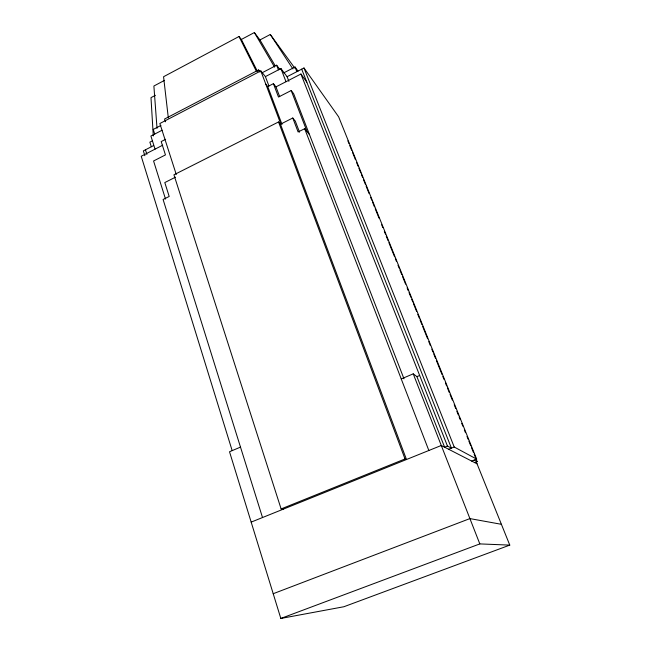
<?xml version="1.0" encoding="UTF-8"?>
<svg xmlns="http://www.w3.org/2000/svg" width="651" height="651" viewBox="0 0 651 651"><rect width="100%" height="100%" fill="white"/><g stroke="black" fill="none" stroke-linecap="round" stroke-linejoin="round"><path stroke-width="0.98" d="M257.503 71.512L241.358 39.467L239.007 36.505L163.564 76.737L168.324 117.937M164.524 80.366L153.888 86.022L157.021 128.328M241.358 39.467L254.362 32.55L259.952 39.947L275.186 65.743M155.418 95.298L150.991 97.642L153.294 135.986M259.952 39.947L270.287 34.479L294.838 68.176M260.188 71.919L258.61 69.958L164.573 119.019L165.476 121.81M268.944 86.005L265.405 76.615L260.815 70.902L159.861 123.519L176.266 174.501M160.927 125.44L153.237 129.435L154.71 134.065M262.093 72.782L276.634 65.214L280.011 69.649M162.066 130.249L150.902 136.043L155.044 149.144M265.405 76.615L280.923 68.558L287.091 76.704L288.889 81.334M152.497 140.803L149.868 142.162L151.309 146.727M283.706 72.904L295.041 67.029L298.028 71.138M165.639 139.273L161.188 141.568L165.452 154.905L153.571 160.984L165.517 199.068M265.803 84.174L267.756 86.567L273.404 83.653L275.975 86.876L279.686 96.641M153.579 145.604L143.358 150.877L144.864 155.727M287.091 76.704L303.984 67.981L338.642 116.838L476.654 459.11L471.69 461.071M162.726 145.189L141.226 156.256L232.106 450.419M275.975 86.876L300.933 74.027L306.824 82.156M403.986 378.801L293.666 93.744L291.192 90.538L278.49 97.04L273.404 83.653M281.118 508.936L405.028 458.955L406.493 459.516L280.475 124.211L278.538 121.957L173.939 174.81L281.118 508.936L283.258 509.18M175.469 177.186L164.801 182.565L169.187 196.456L163.092 199.507L262.516 517.537M280.475 124.211L292.771 118.01L295.277 121.07L299.533 132.186M309.51 134.684L304.668 128.703L298.117 131.982L292.771 118.01M240.496 447.107L229.518 451.761L280.825 618.45L343.883 606.74L509.774 545.107L476.296 461.95M401.228 378.939L413.23 373.845L416.917 376.636L444.617 447.196L447.457 446.049L451.42 448.132L301.69 69.169M416.917 376.636L419.659 375.472M251.172 522.11L441.28 445.487L477.045 463.821M448.629 449.255L454.211 447.009L476.654 459.11M474.709 462.617L477.142 461.657L474.14 454.195M273.208 593.712L469.908 518.595L501.4 524.307M280.825 618.45L479.82 543.91L509.774 545.107M474.172 460.094L477.142 461.657M270.287 34.479L292.893 68.925M254.362 32.55L274.567 67.126M239.007 36.505L256.201 70.918M347.862 140.868L349.001 143.692M349.758 145.58L351.662 150.291M352.419 152.171L355.454 159.715M356.593 162.547L358.115 166.314M358.88 168.194L360.776 172.914M361.533 174.793L362.672 177.625M363.437 179.505L365.333 184.217M366.09 186.105L369.133 193.648M370.655 197.416L371.794 200.239M372.551 202.127L374.447 206.839M375.212 208.727L379.012 218.15M381.665 224.75L382.804 227.573M384.326 231.349L385.465 234.173M386.222 236.061L388.126 240.772M388.883 242.652L394.579 256.795M395.344 258.675L396.483 261.507M397.997 265.274L399.144 268.106M399.901 269.986L401.797 274.698M402.562 276.585L405.597 284.129M407.119 287.897L408.258 290.72M409.015 292.608L410.919 297.32M411.676 299.208L412.815 302.031M413.572 303.919L416.616 311.463M417.755 314.287L419.277 318.054M420.033 319.942L421.929 324.654M422.694 326.542L427.626 338.789M428.765 341.62L430.287 345.388M431.808 349.164L432.948 351.988M433.704 353.875L435.609 358.587M436.365 360.467L442.062 374.61M442.826 376.49L443.966 379.321M445.479 383.089L446.619 385.921M447.383 387.801L449.28 392.512M450.044 394.4L452.323 400.056M454.203 404.735L455.708 408.462M456.839 411.261L458.345 414.996M459.093 416.86L460.224 419.659M461.73 423.394L462.853 426.193M464.358 429.929L465.489 432.728M466.995 436.463L468.118 439.262M468.875 441.126L470.754 445.789M471.503 447.66L473.383 452.323M303.984 67.981L454.211 447.009M300.933 74.027L447.457 446.049M295.041 67.029L296.848 71.618M413.23 373.845L479.82 543.91M291.192 90.538L307.101 131.714M304.668 128.703L428.846 450.5M280.923 68.558L286.001 81.717M276.634 65.214L278.416 69.852M267.756 86.567L281.997 124.382M260.815 70.902L280.793 124.048M278.538 121.957L405.028 458.955M258.61 69.958L259.31 71.822M145.458 149.795L146.898 154.409"/></g></svg>
